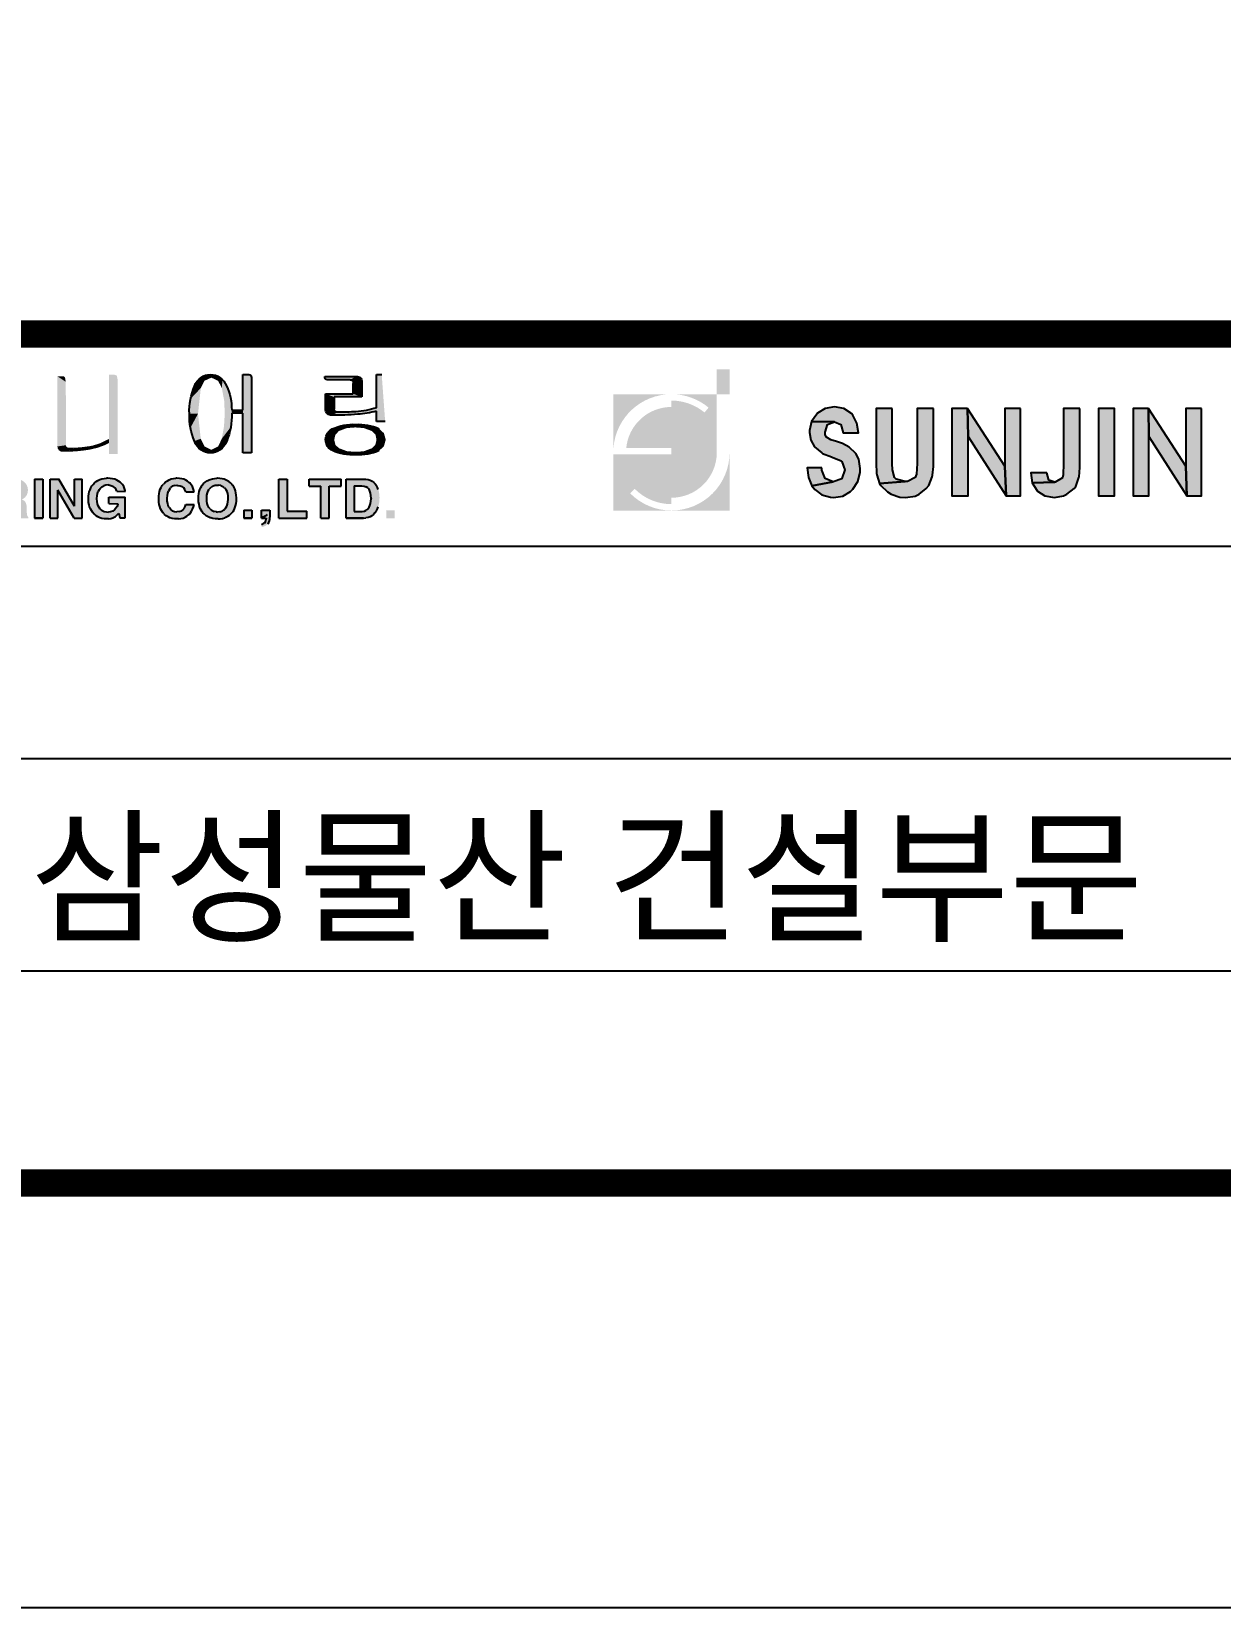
# Model space of a CAD drawing. Header units: millimetres. Extents: x 0 to 841, y 0 to 594.
# Drawn here: x 257.8 to 313.8, y 0 to 74.2 of the extents above; entities that cross this region are included whole.
import ezdxf
from ezdxf.enums import TextEntityAlignment as Align

# ---------------------------------------------------------------- set-up
doc = ezdxf.new("R2010")
doc.units = ezdxf.units.MM
doc.layers.add('A-ANNO-TTLB', color=7, linetype='Continuous')
doc.styles.add('GUN', font='Gngt_01.TTF')
doc.styles.add('TTLB-BIG', font='Gulim.ttf', dxfattribs={"height": 3})
doc.styles.add('굴림체', font='GulimChe.ttf', dxfattribs={"height": 3})

# ---------------------------------------------------------------- blocks, each defined once
blk = doc.blocks.new('W')
at = {"layer": 'A-ANNO-TTLB'}
h = blk.add_hatch(color=7, dxfattribs=at)
h.paths.add_polyline_path([(287.944, 57.164), (285.203, 57.164), (285.203, 54.626), (285.211, 54.626, -0.392609)])
h.paths.add_polyline_path([(287.944, 57.164, -0.175016), (289.696, 56.531), (289.503, 56.3, 0.175016), (287.944, 56.863), (287.944, 56.561, 0.386565), (285.815, 54.626), (287.944, 54.626), (287.944, 54.325), (285.203, 54.325), (285.203, 51.682), (287.944, 51.682, -0.200092), (285.997, 52.493), (286.211, 52.705, 0.200092), (287.944, 51.983), (287.944, 52.284, 0.414214), (290.083, 54.423), (290.083, 57.164)])
h.paths.add_polyline_path([(287.944, 51.682), (290.685, 51.682), (290.685, 54.423, -0.414214)])
h.paths.add_polyline_path([(290.083, 57.164), (290.685, 57.164), (290.685, 58.338), (290.083, 58.338)])
h = blk.add_hatch(color=7, dxfattribs=at)
h.paths.add_polyline_path([(310.417, 56.493), (310.444, 55.162), (312.236, 52.38), (312.182, 53.778)])
h.paths.add_polyline_path([(310.417, 56.493), (309.698, 56.493), (309.698, 52.38), (310.444, 52.38), (310.444, 55.162)])
h.paths.add_polyline_path([(312.929, 56.493), (312.182, 56.493), (312.182, 53.778), (312.236, 52.38), (312.929, 52.38)])
h.paths.add_polyline_path([(308.816, 52.38), (308.816, 56.493), (308.069, 56.493), (308.069, 52.38)])
h.paths.add_polyline_path([(307.187, 56.493), (306.427, 56.493), (306.427, 53.9), (306.399, 53.371), (306.372, 53.221), (306.033, 53.018), (306.006, 53.018), (304.947, 52.99), (305.164, 52.638), (305.191, 52.597), (305.544, 52.38), (305.992, 52.298), (306.427, 52.38), (306.576, 52.447), (306.929, 52.719), (306.997, 52.814), (307.146, 53.235), (307.16, 53.276), (307.187, 53.71), (307.187, 53.818)])
h.paths.add_polyline_path([(305.626, 53.452), (304.879, 53.452), (304.947, 52.99), (306.006, 53.018), (305.734, 53.113)])
h.paths.add_polyline_path([(301.893, 56.493), (301.92, 55.162), (303.712, 52.38), (303.657, 53.778)])
h.paths.add_polyline_path([(301.893, 56.493), (301.16, 56.493), (301.16, 52.38), (301.92, 52.38), (301.92, 55.162)])
h.paths.add_polyline_path([(304.39, 56.493), (303.657, 56.493), (303.657, 53.778), (303.712, 52.38), (304.39, 52.38)])
h.paths.add_polyline_path([(300.291, 56.493), (299.531, 56.493), (299.531, 53.9), (299.49, 53.398), (299.422, 53.235), (299.069, 53.045), (298.961, 53.045), (297.753, 52.95), (297.807, 52.868), (298.119, 52.556), (298.296, 52.447), (298.703, 52.312), (298.974, 52.298), (299.422, 52.366), (299.612, 52.447), (299.952, 52.719), (300.074, 52.868), (300.237, 53.276), (300.25, 53.343), (300.291, 53.764), (300.291, 53.913)])
h.paths.add_polyline_path([(298.35, 56.493), (297.59, 56.493), (297.59, 53.913), (297.603, 53.438), (297.617, 53.371), (297.753, 52.95), (298.961, 53.045), (298.54, 53.153), (298.459, 53.235), (298.364, 53.601), (298.35, 53.9)])
h.paths.add_polyline_path([(295.635, 56.56), (295.187, 56.493), (294.834, 56.275), (294.794, 56.221), (294.549, 55.882), (295.622, 55.855), (295.92, 55.732), (296.042, 55.339), (296.762, 55.339), (296.68, 55.8), (296.49, 56.167), (296.422, 56.248), (296.069, 56.493)])
h.paths.add_polyline_path([(294.549, 55.882), (294.454, 55.447), (294.454, 55.352), (294.508, 54.999), (294.685, 54.687), (295.024, 54.402), (295.065, 54.375), (295.486, 54.212), (295.513, 54.199), (295.947, 54.022), (295.974, 53.995), (296.11, 53.601), (295.974, 53.194), (295.974, 53.18), (295.567, 53.031), (294.563, 52.841), (294.699, 52.678), (295.038, 52.42), (295.445, 52.312), (295.581, 52.298), (296.015, 52.366), (296.382, 52.583), (296.49, 52.692), (296.721, 53.045), (296.843, 53.466), (296.843, 53.656), (296.775, 54.104), (296.626, 54.375), (296.314, 54.674), (296.002, 54.837), (295.73, 54.932), (295.459, 55.013), (295.255, 55.135), (295.187, 55.244), (295.187, 55.38), (295.296, 55.732), (295.622, 55.855)])
h.paths.add_polyline_path([(295.038, 53.696), (294.346, 53.696), (294.4, 53.235), (294.563, 52.841), (295.567, 53.031), (295.187, 53.194), (295.038, 53.588)])
at = {"layer": 'A-ANNO-TTLB', "ltscale": 5}
h = blk.add_hatch(color=256, dxfattribs=at)
h.paths.add_polyline_path([(256.469, 52.044), (256.872, 52.043), (256.968, 52.038), (257.071, 52.011), (257.133, 51.964), (257.152, 51.927), (257.17, 51.833), (257.177, 51.696), (257.177, 51.686), (257.18, 51.563), (257.188, 51.474), (257.194, 51.426), (257.218, 51.322), (257.646, 51.322), (257.646, 51.372), (257.617, 51.387), (257.572, 51.474), (257.57, 51.504), (257.567, 51.603), (257.566, 51.736), (257.566, 51.78), (257.557, 51.903), (257.535, 52.003), (257.504, 52.076), (257.5, 52.082), (257.436, 52.149), (257.329, 52.208), (257.391, 52.232), (257.475, 52.292), (257.542, 52.372), (257.576, 52.435), (257.608, 52.534), (257.619, 52.642), (257.617, 52.684), (257.601, 52.788), (257.563, 52.881), (257.509, 52.965), (257.435, 53.04), (257.429, 53.043), (257.35, 53.095), (257.255, 53.133), (257.151, 53.155), (257.031, 53.162), (256.09, 53.163), (256.091, 51.322), (256.469, 51.321)])
h.paths.add_polyline_path([(256.469, 52.354), (256.469, 52.845), (256.956, 52.845), (257.003, 52.844), (257.105, 52.817), (257.181, 52.76), (257.21, 52.71), (257.23, 52.604), (257.228, 52.595), (257.21, 52.485), (257.156, 52.409), (257.139, 52.397), (257.051, 52.364), (256.927, 52.353)], flags=16)
h.paths.add_polyline_path([(257.932, 51.322), (258.321, 51.321), (258.321, 53.162), (257.931, 53.163)])
h.paths.add_polyline_path([(259.032, 52.635), (259.794, 51.322), (260.183, 51.322), (260.183, 53.162), (259.82, 53.162), (259.815, 51.882), (259.078, 53.162), (258.666, 53.163), (258.666, 51.322), (259.028, 51.321)])
h.paths.add_polyline_path([(260.528, 51.858), (260.565, 51.764), (260.61, 51.677), (260.667, 51.597), (260.731, 51.524), (260.752, 51.503), (260.834, 51.436), (260.919, 51.381), (261.012, 51.339), (261.11, 51.309), (261.217, 51.293), (261.328, 51.286), (261.413, 51.29), (261.521, 51.306), (261.619, 51.338), (261.709, 51.383), (261.746, 51.408), (261.822, 51.475), (261.909, 51.564), (261.947, 51.335), (262.207, 51.335), (262.207, 52.314), (261.429, 52.314), (261.429, 52.006), (261.859, 52.005), (261.855, 51.984), (261.819, 51.879), (261.768, 51.79), (261.7, 51.715), (261.615, 51.656), (261.517, 51.623), (261.409, 51.61), (261.316, 51.617), (261.21, 51.64), (261.119, 51.679), (261.034, 51.743), (260.97, 51.821), (260.927, 51.903), (260.893, 52), (260.875, 52.109), (260.868, 52.233), (260.868, 52.256), (260.877, 52.373), (260.897, 52.482), (260.929, 52.578), (260.975, 52.661), (261.032, 52.735), (261.103, 52.799), (261.191, 52.846), (261.291, 52.876), (261.403, 52.886), (261.43, 52.885), (261.532, 52.868), (261.627, 52.826), (261.709, 52.759), (261.783, 52.671), (261.808, 52.587), (262.196, 52.586), (262.195, 52.63), (262.175, 52.726), (262.138, 52.819), (262.08, 52.907), (262.002, 52.989), (261.973, 53.014), (261.891, 53.073), (261.804, 53.119), (261.71, 53.157), (261.607, 53.183), (261.497, 53.197), (261.38, 53.204), (261.326, 53.202), (261.214, 53.191), (261.108, 53.171), (261.01, 53.14), (260.92, 53.097), (260.835, 53.044), (260.759, 52.98), (260.69, 52.906), (260.638, 52.838), (260.587, 52.753), (260.545, 52.662), (260.513, 52.565), (260.491, 52.463), (260.476, 52.353), (260.471, 52.237), (260.474, 52.18), (260.482, 52.066), (260.5, 51.958)])
h.paths.add_polyline_path([(264.276, 51.832), (264.234, 51.919), (264.207, 52.015), (264.189, 52.125), (264.184, 52.244), (264.184, 52.269), (264.192, 52.391), (264.213, 52.501), (264.245, 52.595), (264.289, 52.679), (264.344, 52.748), (264.357, 52.76), (264.44, 52.822), (264.536, 52.858), (264.642, 52.87), (264.686, 52.868), (264.796, 52.852), (264.889, 52.812), (264.965, 52.749), (265.015, 52.669), (265.057, 52.555), (265.446, 52.556), (265.438, 52.618), (265.412, 52.718), (265.373, 52.812), (265.316, 52.9), (265.244, 52.981), (265.225, 53), (265.147, 53.063), (265.062, 53.112), (264.969, 53.152), (264.869, 53.18), (264.759, 53.197), (264.643, 53.204), (264.591, 53.201), (264.481, 53.191), (264.377, 53.169), (264.281, 53.133), (264.191, 53.088), (264.109, 53.03), (264.034, 52.96), (264.007, 52.931), (263.948, 52.855), (263.898, 52.772), (263.859, 52.681), (263.827, 52.584), (263.804, 52.478), (263.792, 52.366), (263.787, 52.249), (263.787, 52.195), (263.796, 52.077), (263.812, 51.968), (263.838, 51.864), (263.871, 51.769), (263.914, 51.681), (263.965, 51.602), (264.025, 51.53), (264.06, 51.495), (264.136, 51.43), (264.221, 51.379), (264.314, 51.337), (264.414, 51.309), (264.523, 51.292), (264.638, 51.286), (264.715, 51.288), (264.827, 51.302), (264.929, 51.328), (265.023, 51.366), (265.111, 51.414), (265.19, 51.475), (265.215, 51.498), (265.28, 51.572), (265.335, 51.655), (265.381, 51.748), (265.419, 51.85), (265.447, 51.964), (265.057, 51.963), (265.029, 51.871), (264.982, 51.78), (264.915, 51.708), (264.849, 51.665), (264.753, 51.63), (264.639, 51.619), (264.53, 51.632), (264.437, 51.668), (264.355, 51.727), (264.289, 51.807)])
h.paths.add_polyline_path([(266.017, 51.439), (266.11, 51.385), (266.213, 51.342), (266.234, 51.334), (266.334, 51.308), (266.441, 51.291), (266.552, 51.286), (266.579, 51.287), (266.685, 51.295), (266.791, 51.313), (266.893, 51.345), (266.941, 51.363), (267.039, 51.41), (267.125, 51.468), (267.204, 51.538), (267.271, 51.616), (267.288, 51.641), (267.338, 51.722), (267.375, 51.813), (267.407, 51.91), (267.43, 52.014), (267.442, 52.126), (267.447, 52.245), (267.445, 52.286), (267.438, 52.403), (267.422, 52.511), (267.396, 52.613), (267.363, 52.707), (267.32, 52.796), (267.267, 52.876), (267.24, 52.913), (267.168, 52.985), (267.087, 53.05), (266.994, 53.104), (266.891, 53.147), (266.87, 53.155), (266.768, 53.181), (266.661, 53.198), (266.552, 53.202), (266.525, 53.202), (266.419, 53.194), (266.313, 53.176), (266.209, 53.144), (266.163, 53.126), (266.065, 53.079), (265.977, 53.021), (265.9, 52.953), (265.833, 52.873), (265.816, 52.85), (265.768, 52.769), (265.728, 52.678), (265.696, 52.581), (265.674, 52.477), (265.661, 52.365), (265.657, 52.245), (265.657, 52.201), (265.665, 52.085), (265.682, 51.978), (265.708, 51.876), (265.741, 51.781), (265.784, 51.693), (265.837, 51.613), (265.864, 51.576), (265.936, 51.503)])
h.paths.add_polyline_path([(266.2, 51.758), (266.145, 51.831), (266.102, 51.915), (266.071, 52.013), (266.053, 52.123), (266.046, 52.246), (266.046, 52.287), (266.056, 52.405), (266.079, 52.511), (266.113, 52.605), (266.16, 52.687), (266.219, 52.755), (266.256, 52.786), (266.344, 52.839), (266.442, 52.87), (266.552, 52.881), (266.604, 52.879), (266.708, 52.859), (266.801, 52.815), (266.885, 52.752), (266.902, 52.733), (266.958, 52.662), (267.002, 52.575), (267.033, 52.477), (267.051, 52.368), (267.058, 52.246), (267.056, 52.204), (267.046, 52.086), (267.023, 51.98), (266.989, 51.885), (266.942, 51.806), (266.881, 51.736), (266.846, 51.707), (266.76, 51.654), (266.662, 51.621), (266.552, 51.61), (266.5, 51.614), (266.396, 51.634), (266.303, 51.676), (266.219, 51.739)], flags=16)
h = blk.add_hatch(color=256, dxfattribs=at)
h.paths.add_polyline_path([(270.756, 51.322), (270.756, 51.655), (269.832, 51.654), (269.833, 53.162), (269.443, 53.162), (269.444, 51.322)])
h.paths.add_polyline_path([(271.817, 52.835), (272.384, 52.836), (272.383, 53.163), (270.868, 53.162), (270.868, 52.834), (271.427, 52.834), (271.429, 51.321), (271.817, 51.322)])
h.paths.add_polyline_path([(272.609, 51.322), (273.434, 51.323), (273.544, 51.331), (273.646, 51.353), (273.74, 51.388), (273.824, 51.435), (273.903, 51.496), (273.972, 51.569), (274.033, 51.657), (274.042, 51.674), (274.088, 51.761), (274.124, 51.854), (274.152, 51.952), (274.172, 52.057), (274.183, 52.167), (274.188, 52.284), (274.186, 52.363), (274.175, 52.475), (274.157, 52.581), (274.127, 52.679), (274.09, 52.771), (274.043, 52.856), (273.985, 52.936), (273.915, 53.005), (273.835, 53.062), (273.748, 53.106), (273.65, 53.138), (273.543, 53.157), (273.428, 53.161), (272.609, 53.163)])
h.paths.add_polyline_path([(272.987, 52.846), (273.361, 52.845), (273.459, 52.836), (273.558, 52.806), (273.639, 52.752), (273.645, 52.745), (273.697, 52.682), (273.737, 52.601), (273.766, 52.503), (273.782, 52.387), (273.789, 52.256), (273.789, 52.239), (273.783, 52.119), (273.764, 52.011), (273.736, 51.917), (273.698, 51.833), (273.641, 51.754), (273.564, 51.692), (273.474, 51.654), (273.368, 51.642), (272.988, 51.641)], flags=16)
h.paths.add_polyline_path([(274.901, 51.322), (274.902, 51.698), (274.512, 51.699), (274.511, 51.321)])
h = blk.add_hatch(color=256, dxfattribs=at)
h.paths.add_polyline_path([(267.79, 51.321), (268.177, 51.322), (268.178, 51.698), (267.789, 51.699)])
h.paths.add_polyline_path([(268.632, 51.325), (268.85, 51.325), (268.848, 51.294), (268.828, 51.188), (268.776, 51.108), (268.74, 51.079), (268.632, 51.03), (268.631, 50.897), (268.743, 50.931), (268.837, 50.978), (268.91, 51.038), (268.939, 51.073), (268.984, 51.156), (269.012, 51.259), (269.021, 51.376), (269.021, 51.698), (268.631, 51.697)])
at = {"layer": 'A-ANNO-TTLB'}
for p, q in [((267.75, 58.086), (268.023, 58.086)), ((267.75, 56.411), (267.75, 58.086)), ((271.605, 57.991), (273.095, 57.991)), ((274.047, 58.086), (274.291, 58.086)), ((274.047, 56.515), (274.047, 58.086)), ((268.157, 57.865), (268.157, 54.399)), ((271.646, 56.471), (271.646, 57.177)), ((271.646, 57.177), (272.948, 57.177)), ((272.797, 57.847), (271.717, 57.847)), ((272.948, 57.177), (272.948, 57.673)), ((273.355, 57.745), (273.355, 57.033)), ((272.053, 57.033), (272.053, 56.474)), ((273.355, 57.033), (272.053, 57.033)), ((267.221, 56.411), (267.75, 56.411)), ((267.75, 56.267), (267.221, 56.267)), ((267.75, 54.399), (267.75, 56.267)), ((274.047, 55.884), (274.047, 56.363)), ((274.454, 55.884), (274.047, 55.884)), ((268.157, 54.399), (267.75, 54.399)), ((257.931, 53.163), (258.321, 53.162)), ((257.931, 53.163), (257.932, 51.322)), ((258.321, 53.162), (258.321, 51.321)), ((258.666, 51.322), (258.666, 53.163)), ((258.666, 53.163), (259.078, 53.162)), ((259.815, 51.882), (259.078, 53.162)), ((259.815, 51.882), (259.82, 53.162)), ((259.82, 53.162), (260.183, 53.162)), ((260.183, 51.322), (260.183, 53.162)), ((260.545, 52.662), (260.587, 52.753)), ((260.587, 52.753), (260.638, 52.838)), ((260.638, 52.838), (260.69, 52.906)), ((260.69, 52.906), (260.759, 52.98)), ((260.759, 52.98), (260.835, 53.044)), ((260.835, 53.044), (260.92, 53.097)), ((260.92, 53.097), (261.01, 53.14)), ((260.975, 52.661), (261.032, 52.735)), ((261.01, 53.14), (261.108, 53.171)), ((261.032, 52.735), (261.103, 52.799)), ((261.103, 52.799), (261.191, 52.846)), ((261.108, 53.171), (261.214, 53.191)), ((261.291, 52.876), (261.191, 52.846)), ((261.214, 53.191), (261.326, 53.202)), ((261.403, 52.886), (261.291, 52.876)), ((261.38, 53.204), (261.326, 53.202)), ((261.497, 53.197), (261.38, 53.204)), ((261.403, 52.886), (261.43, 52.885)), ((261.43, 52.885), (261.532, 52.868)), ((261.607, 53.183), (261.497, 53.197)), ((261.532, 52.868), (261.627, 52.826)), ((261.71, 53.157), (261.607, 53.183)), ((261.709, 52.759), (261.627, 52.826)), ((261.783, 52.671), (261.709, 52.759)), ((261.804, 53.119), (261.71, 53.157)), ((261.891, 53.073), (261.804, 53.119)), ((261.973, 53.014), (261.891, 53.073)), ((262.002, 52.989), (261.973, 53.014)), ((262.08, 52.907), (262.002, 52.989)), ((262.138, 52.819), (262.08, 52.907)), ((262.175, 52.726), (262.138, 52.819)), ((262.195, 52.63), (262.175, 52.726)), ((263.859, 52.681), (263.898, 52.772)), ((263.898, 52.772), (263.948, 52.855)), ((263.948, 52.855), (264.007, 52.931)), ((264.034, 52.96), (264.007, 52.931)), ((264.034, 52.96), (264.109, 53.03)), ((264.109, 53.03), (264.191, 53.088)), ((264.191, 53.088), (264.281, 53.133)), ((264.281, 53.133), (264.377, 53.169)), ((264.289, 52.679), (264.344, 52.748)), ((264.357, 52.76), (264.344, 52.748)), ((264.357, 52.76), (264.44, 52.822)), ((264.377, 53.169), (264.481, 53.191)), ((264.536, 52.858), (264.44, 52.822)), ((264.481, 53.191), (264.591, 53.201)), ((264.536, 52.858), (264.642, 52.87)), ((264.643, 53.204), (264.591, 53.201)), ((264.642, 52.87), (264.686, 52.868)), ((264.759, 53.197), (264.643, 53.204)), ((264.686, 52.868), (264.796, 52.852)), ((264.869, 53.18), (264.759, 53.197)), ((264.796, 52.852), (264.889, 52.812)), ((264.969, 53.152), (264.869, 53.18)), ((264.961, 52.753), (264.889, 52.812)), ((264.961, 52.753), (264.967, 52.747)), ((265.015, 52.669), (264.967, 52.747)), ((265.062, 53.112), (264.969, 53.152)), ((265.147, 53.063), (265.062, 53.112)), ((265.225, 53), (265.147, 53.063)), ((265.225, 53), (265.244, 52.981)), ((265.316, 52.9), (265.244, 52.981)), ((265.373, 52.812), (265.316, 52.9)), ((265.412, 52.718), (265.373, 52.812)), ((265.438, 52.618), (265.412, 52.718)), ((265.728, 52.678), (265.768, 52.769)), ((265.768, 52.769), (265.816, 52.85)), ((265.816, 52.85), (265.833, 52.873)), ((265.833, 52.873), (265.9, 52.953)), ((265.9, 52.953), (265.977, 53.021)), ((265.977, 53.021), (266.065, 53.079)), ((266.065, 53.079), (266.163, 53.126)), ((266.219, 52.755), (266.16, 52.687)), ((266.163, 53.126), (266.209, 53.144)), ((266.209, 53.144), (266.313, 53.176)), ((266.219, 52.755), (266.256, 52.786)), ((266.344, 52.839), (266.256, 52.786)), ((266.313, 53.176), (266.419, 53.194)), ((266.344, 52.839), (266.442, 52.87)), ((266.419, 53.194), (266.525, 53.202)), ((266.442, 52.87), (266.552, 52.881)), ((266.552, 53.202), (266.525, 53.202)), ((266.661, 53.198), (266.552, 53.202)), ((266.552, 52.881), (266.604, 52.879)), ((266.708, 52.859), (266.604, 52.879)), ((266.768, 53.181), (266.661, 53.198)), ((266.708, 52.859), (266.801, 52.815)), ((266.87, 53.155), (266.768, 53.181)), ((266.885, 52.752), (266.801, 52.815)), ((266.891, 53.147), (266.87, 53.155)), ((266.885, 52.752), (266.902, 52.733)), ((266.994, 53.104), (266.891, 53.147)), ((266.958, 52.662), (266.902, 52.733)), ((267.087, 53.05), (266.994, 53.104)), ((267.168, 52.985), (267.087, 53.05)), ((267.24, 52.913), (267.168, 52.985)), ((267.267, 52.876), (267.24, 52.913)), ((267.32, 52.796), (267.267, 52.876)), ((267.363, 52.707), (267.32, 52.796)), ((269.444, 51.322), (269.443, 53.162)), ((269.443, 53.162), (269.833, 53.162)), ((269.833, 53.162), (269.832, 51.654)), ((270.868, 53.162), (272.383, 53.163)), ((270.868, 52.834), (270.868, 53.162)), ((270.868, 52.834), (271.427, 52.834)), ((271.429, 51.321), (271.427, 52.834)), ((271.817, 52.835), (272.384, 52.836)), ((271.817, 51.322), (271.817, 52.835)), ((272.384, 52.836), (272.383, 53.163)), ((272.609, 51.322), (272.609, 53.163)), ((272.609, 53.163), (273.428, 53.161)), ((272.987, 52.846), (272.988, 51.641)), ((272.987, 52.846), (273.361, 52.845)), ((273.361, 52.845), (273.459, 52.836)), ((273.428, 53.161), (273.543, 53.157)), ((273.459, 52.836), (273.558, 52.806)), ((273.543, 53.157), (273.65, 53.138)), ((273.639, 52.752), (273.558, 52.806)), ((273.639, 52.752), (273.645, 52.745)), ((273.645, 52.745), (273.697, 52.682)), ((273.65, 53.138), (273.748, 53.106)), ((273.748, 53.106), (273.835, 53.062)), ((273.835, 53.062), (273.915, 53.005)), ((273.915, 53.005), (273.985, 52.936)), ((273.985, 52.936), (274.043, 52.856)), ((274.09, 52.771), (274.043, 52.856)), ((274.127, 52.679), (274.09, 52.771)), ((259.028, 51.321), (259.032, 52.635)), ((259.794, 51.322), (259.032, 52.635)), ((260.471, 52.237), (260.476, 52.353)), ((260.474, 52.18), (260.471, 52.237)), ((260.482, 52.066), (260.474, 52.18)), ((260.476, 52.353), (260.491, 52.463)), ((260.5, 51.958), (260.482, 52.066)), ((260.491, 52.463), (260.513, 52.565)), ((260.513, 52.565), (260.545, 52.662)), ((260.868, 52.256), (260.877, 52.373)), ((260.868, 52.233), (260.868, 52.256)), ((260.875, 52.109), (260.868, 52.233)), ((260.893, 52), (260.875, 52.109)), ((260.877, 52.373), (260.897, 52.482)), ((260.927, 51.903), (260.893, 52)), ((260.897, 52.482), (260.929, 52.578)), ((260.975, 52.661), (260.929, 52.578)), ((261.429, 52.006), (261.429, 52.314)), ((261.429, 52.314), (262.207, 52.314)), ((261.429, 52.006), (261.859, 52.005)), ((261.808, 52.587), (261.783, 52.671)), ((261.808, 52.587), (262.196, 52.586)), ((261.855, 51.984), (261.819, 51.879)), ((261.859, 52.005), (261.855, 51.984)), ((262.196, 52.586), (262.195, 52.63)), ((262.207, 51.335), (262.207, 52.314)), ((263.787, 52.249), (263.792, 52.366)), ((263.787, 52.195), (263.787, 52.249)), ((263.796, 52.077), (263.787, 52.195)), ((263.792, 52.366), (263.804, 52.478)), ((263.812, 51.968), (263.796, 52.077)), ((263.804, 52.478), (263.827, 52.584)), ((263.827, 52.584), (263.859, 52.681)), ((264.184, 52.269), (264.192, 52.391)), ((264.184, 52.244), (264.184, 52.269)), ((264.189, 52.125), (264.184, 52.244)), ((264.207, 52.015), (264.189, 52.125)), ((264.192, 52.391), (264.213, 52.501)), ((264.234, 51.919), (264.207, 52.015)), ((264.213, 52.501), (264.245, 52.595)), ((264.289, 52.679), (264.245, 52.595)), ((265.057, 52.555), (265.015, 52.669)), ((265.057, 52.555), (265.446, 52.556)), ((265.446, 52.556), (265.438, 52.618)), ((265.657, 52.245), (265.661, 52.365)), ((265.657, 52.201), (265.657, 52.245)), ((265.665, 52.085), (265.657, 52.201)), ((265.661, 52.365), (265.674, 52.477)), ((265.682, 51.978), (265.665, 52.085)), ((265.674, 52.477), (265.696, 52.581)), ((265.708, 51.876), (265.682, 51.978)), ((265.696, 52.581), (265.728, 52.678)), ((266.046, 52.287), (266.056, 52.405)), ((266.046, 52.246), (266.046, 52.287)), ((266.053, 52.123), (266.046, 52.246)), ((266.071, 52.013), (266.053, 52.123)), ((266.056, 52.405), (266.079, 52.511)), ((266.102, 51.915), (266.071, 52.013)), ((266.079, 52.511), (266.113, 52.605)), ((266.113, 52.605), (266.16, 52.687)), ((267.002, 52.575), (266.958, 52.662)), ((266.989, 51.885), (267.023, 51.98)), ((267.033, 52.477), (267.002, 52.575)), ((267.023, 51.98), (267.046, 52.086)), ((267.051, 52.368), (267.033, 52.477)), ((267.046, 52.086), (267.056, 52.204)), ((267.058, 52.246), (267.051, 52.368)), ((267.056, 52.204), (267.058, 52.246)), ((267.396, 52.613), (267.363, 52.707)), ((267.422, 52.511), (267.396, 52.613)), ((267.407, 51.91), (267.43, 52.014)), ((267.438, 52.403), (267.422, 52.511)), ((267.43, 52.014), (267.442, 52.126)), ((267.445, 52.286), (267.438, 52.403)), ((267.442, 52.126), (267.447, 52.245)), ((267.447, 52.245), (267.445, 52.286)), ((273.737, 52.601), (273.697, 52.682)), ((273.736, 51.917), (273.764, 52.011)), ((273.766, 52.503), (273.737, 52.601)), ((273.764, 52.011), (273.783, 52.119)), ((273.782, 52.387), (273.766, 52.503)), ((273.789, 52.256), (273.782, 52.387)), ((273.783, 52.119), (273.789, 52.239)), ((273.789, 52.256), (273.789, 52.239)), ((257.932, 51.322), (258.321, 51.321)), ((257.932, 51.322), (258.321, 51.321)), ((258.321, 51.321), (257.932, 51.322)), ((258.321, 51.321), (258.321, 51.321)), ((258.666, 51.322), (259.028, 51.321)), ((259.794, 51.322), (260.183, 51.322)), ((259.815, 51.882), (259.815, 51.882)), ((260.528, 51.858), (260.5, 51.958)), ((260.565, 51.764), (260.528, 51.858)), ((260.61, 51.677), (260.565, 51.764)), ((260.667, 51.597), (260.61, 51.677)), ((260.731, 51.524), (260.667, 51.597)), ((260.731, 51.524), (260.752, 51.503)), ((260.834, 51.436), (260.752, 51.503)), ((260.919, 51.381), (260.834, 51.436)), ((261.012, 51.339), (260.919, 51.381)), ((260.97, 51.821), (260.927, 51.903)), ((261.028, 51.75), (260.97, 51.821)), ((261.11, 51.309), (261.012, 51.339)), ((261.028, 51.75), (261.04, 51.739)), ((261.119, 51.679), (261.04, 51.739)), ((261.217, 51.293), (261.11, 51.309)), ((261.119, 51.679), (261.21, 51.64)), ((261.21, 51.64), (261.316, 51.617)), ((261.328, 51.286), (261.217, 51.293)), ((261.316, 51.617), (261.409, 51.61)), ((261.413, 51.29), (261.328, 51.286)), ((261.517, 51.623), (261.409, 51.61)), ((261.409, 51.61), (261.409, 51.61)), ((261.413, 51.29), (261.521, 51.306)), ((261.615, 51.656), (261.517, 51.623)), ((261.521, 51.306), (261.619, 51.338)), ((261.699, 51.715), (261.615, 51.656)), ((261.619, 51.338), (261.709, 51.383)), ((261.701, 51.717), (261.699, 51.715)), ((261.768, 51.79), (261.701, 51.717)), ((261.709, 51.383), (261.746, 51.408)), ((261.746, 51.408), (261.822, 51.475)), ((261.819, 51.879), (261.768, 51.79)), ((261.822, 51.475), (261.909, 51.564)), ((261.909, 51.564), (261.947, 51.335)), ((261.947, 51.335), (262.207, 51.335)), ((263.838, 51.864), (263.812, 51.968)), ((263.871, 51.769), (263.838, 51.864)), ((263.914, 51.681), (263.871, 51.769)), ((263.965, 51.602), (263.914, 51.681)), ((264.025, 51.53), (263.965, 51.602)), ((264.025, 51.53), (264.06, 51.495)), ((264.136, 51.43), (264.06, 51.495)), ((264.221, 51.379), (264.136, 51.43)), ((264.314, 51.337), (264.221, 51.379)), ((264.276, 51.832), (264.234, 51.919)), ((264.276, 51.832), (264.289, 51.807)), ((264.355, 51.727), (264.289, 51.807)), ((264.414, 51.309), (264.314, 51.337)), ((264.437, 51.668), (264.355, 51.727)), ((264.523, 51.292), (264.414, 51.309)), ((264.437, 51.668), (264.53, 51.632)), ((264.638, 51.286), (264.523, 51.292)), ((264.53, 51.632), (264.636, 51.619)), ((264.636, 51.619), (264.643, 51.619)), ((264.715, 51.288), (264.638, 51.286)), ((264.753, 51.63), (264.643, 51.619)), ((264.643, 51.619), (264.643, 51.619)), ((264.715, 51.288), (264.827, 51.302)), ((264.753, 51.63), (264.849, 51.665)), ((264.827, 51.302), (264.929, 51.328)), ((264.915, 51.708), (264.849, 51.665)), ((264.915, 51.708), (264.982, 51.78)), ((264.929, 51.328), (265.023, 51.366)), ((264.982, 51.78), (265.029, 51.871)), ((265.023, 51.366), (265.111, 51.414)), ((265.029, 51.871), (265.057, 51.963)), ((265.057, 51.963), (265.447, 51.964)), ((265.111, 51.414), (265.19, 51.475)), ((265.215, 51.498), (265.19, 51.475)), ((265.215, 51.498), (265.28, 51.572)), ((265.28, 51.572), (265.335, 51.655)), ((265.335, 51.655), (265.381, 51.748)), ((265.381, 51.748), (265.419, 51.85)), ((265.419, 51.85), (265.447, 51.964)), ((265.741, 51.781), (265.708, 51.876)), ((265.784, 51.693), (265.741, 51.781)), ((265.837, 51.613), (265.784, 51.693)), ((265.864, 51.576), (265.837, 51.613)), ((265.936, 51.503), (265.864, 51.576)), ((266.017, 51.439), (265.936, 51.503)), ((266.11, 51.385), (266.017, 51.439)), ((266.145, 51.831), (266.102, 51.915)), ((266.213, 51.342), (266.11, 51.385)), ((266.2, 51.758), (266.145, 51.831)), ((266.2, 51.758), (266.219, 51.739)), ((266.234, 51.334), (266.213, 51.342)), ((266.303, 51.676), (266.219, 51.739)), ((266.334, 51.308), (266.234, 51.334)), ((266.303, 51.676), (266.396, 51.634)), ((266.441, 51.291), (266.334, 51.308)), ((266.5, 51.614), (266.396, 51.634)), ((266.552, 51.286), (266.441, 51.291)), ((266.5, 51.614), (266.552, 51.61)), ((266.662, 51.621), (266.552, 51.61)), ((266.579, 51.287), (266.552, 51.286)), ((266.579, 51.287), (266.685, 51.295)), ((266.662, 51.621), (266.76, 51.654)), ((266.685, 51.295), (266.791, 51.313)), ((266.846, 51.707), (266.76, 51.654)), ((266.791, 51.313), (266.893, 51.345)), ((266.846, 51.707), (266.881, 51.736)), ((266.942, 51.806), (266.881, 51.736)), ((266.893, 51.345), (266.941, 51.363)), ((266.941, 51.363), (267.039, 51.41)), ((266.942, 51.806), (266.989, 51.885)), ((267.039, 51.41), (267.125, 51.468)), ((267.125, 51.468), (267.204, 51.538)), ((267.204, 51.538), (267.271, 51.616)), ((267.271, 51.616), (267.288, 51.641)), ((267.288, 51.641), (267.338, 51.722)), ((267.338, 51.722), (267.375, 51.813)), ((267.375, 51.813), (267.407, 51.91)), ((267.789, 51.699), (268.178, 51.698)), ((267.789, 51.699), (267.79, 51.321)), ((268.177, 51.322), (267.79, 51.321)), ((267.79, 51.321), (268.177, 51.322)), ((267.79, 51.321), (268.177, 51.322)), ((268.178, 51.698), (268.177, 51.322)), ((268.177, 51.322), (268.177, 51.322)), ((268.631, 51.697), (269.021, 51.698)), ((268.632, 51.325), (268.631, 51.697)), ((268.631, 51.35), (268.632, 51.483)), ((268.743, 51.383), (268.631, 51.35)), ((268.632, 51.325), (268.85, 51.325)), ((268.837, 51.43), (268.743, 51.383)), ((268.828, 51.188), (268.848, 51.294)), ((268.837, 51.43), (268.91, 51.49)), ((268.85, 51.325), (268.848, 51.294)), ((268.984, 51.156), (269.012, 51.259)), ((269.012, 51.259), (269.021, 51.376)), ((269.021, 51.698), (269.021, 51.376)), ((269.444, 51.322), (270.756, 51.322)), ((269.832, 51.654), (270.756, 51.655)), ((270.756, 51.322), (270.756, 51.655)), ((271.429, 51.321), (271.817, 51.322)), ((272.609, 51.322), (273.434, 51.323)), ((272.609, 51.322), (273.434, 51.323)), ((273.413, 51.322), (272.609, 51.322)), ((272.988, 51.641), (273.368, 51.642)), ((273.368, 51.642), (273.474, 51.654)), ((273.434, 51.323), (273.413, 51.322)), ((273.434, 51.323), (273.544, 51.331)), ((273.474, 51.654), (273.564, 51.692)), ((273.646, 51.353), (273.544, 51.331)), ((273.641, 51.754), (273.564, 51.692)), ((273.641, 51.754), (273.698, 51.833)), ((273.74, 51.388), (273.646, 51.353)), ((273.698, 51.833), (273.736, 51.917)), ((273.824, 51.435), (273.74, 51.388)), ((273.903, 51.496), (273.824, 51.435)), ((273.972, 51.569), (273.903, 51.496)), ((273.972, 51.569), (274.033, 51.657)), ((274.033, 51.657), (274.042, 51.674)), ((274.042, 51.674), (274.088, 51.761)), ((274.088, 51.761), (274.124, 51.854)), ((268.632, 51.03), (268.74, 51.079)), ((268.776, 51.108), (268.74, 51.079)), ((268.776, 51.108), (268.828, 51.188)), ((268.939, 51.073), (268.91, 51.038)), ((268.939, 51.073), (268.984, 51.156)), ((190, 50), (350, 50)), ((190, 40), (350, 40)), ((190, 30), (350, 30)), ((0, 0), (841, 0))]:
    blk.add_line(p, q, dxfattribs=at)
at = {"layer": 'A-ANNO-TTLB', "const_width": 1.3}
blk.add_lwpolyline([(40, 574), (821, 574), (821, 20), (40, 20)], close=True, dxfattribs=at)
blk.add_lwpolyline([(40, 60), (821.297, 60)], dxfattribs=at)
at = {"layer": 'A-ANNO-TTLB', "color": 7}
for points in [[(295.635, 56.56), (295.187, 56.493), (294.834, 56.275), (294.794, 56.221), (294.549, 55.882), (295.622, 55.855), (295.92, 55.732), (296.042, 55.339), (296.762, 55.339), (296.68, 55.8), (296.49, 56.167), (296.422, 56.248), (296.069, 56.493), (295.635, 56.56)], [(298.35, 56.493), (297.59, 56.493), (297.59, 53.913), (297.603, 53.438), (297.617, 53.371), (297.753, 52.95), (298.961, 53.045), (298.54, 53.153), (298.459, 53.235), (298.364, 53.601), (298.35, 53.9), (298.35, 56.493)], [(300.291, 56.493), (299.531, 56.493), (299.531, 53.9), (299.49, 53.398), (299.422, 53.235), (299.069, 53.045), (298.961, 53.045), (297.753, 52.95), (297.807, 52.868), (298.119, 52.556), (298.296, 52.447), (298.703, 52.312), (298.974, 52.298), (299.422, 52.366), (299.612, 52.447), (299.952, 52.719), (300.074, 52.868), (300.237, 53.276), (300.25, 53.343), (300.291, 53.764), (300.291, 53.913), (300.291, 56.493)], [(301.893, 56.493), (301.16, 56.493), (301.16, 52.38), (301.92, 52.38), (301.92, 55.162), (301.893, 56.493)], [(301.893, 56.493), (301.92, 55.162), (303.712, 52.38), (303.657, 53.778), (301.893, 56.493)], [(304.39, 56.493), (303.657, 56.493), (303.657, 53.778), (303.712, 52.38), (304.39, 52.38), (304.39, 56.493)], [(307.187, 56.493), (306.427, 56.493), (306.427, 53.9), (306.399, 53.371), (306.372, 53.221), (306.033, 53.018), (306.006, 53.018), (304.947, 52.99), (305.164, 52.638), (305.191, 52.597), (305.544, 52.38), (305.992, 52.298), (305.992, 52.298), (306.427, 52.38), (306.576, 52.447), (306.929, 52.719), (306.997, 52.814), (307.146, 53.235), (307.16, 53.276), (307.187, 53.71), (307.187, 53.818), (307.187, 56.493)], [(308.816, 52.38), (308.816, 56.493), (308.069, 56.493), (308.069, 52.38), (308.816, 52.38), (308.816, 52.38)], [(310.417, 56.493), (309.698, 56.493), (309.698, 52.38), (310.444, 52.38), (310.444, 55.162), (310.417, 56.493)], [(310.417, 56.493), (310.444, 55.162), (312.236, 52.38), (312.182, 53.778), (310.417, 56.493)], [(312.929, 56.493), (312.182, 56.493), (312.182, 53.778), (312.236, 52.38), (312.929, 52.38), (312.929, 56.493)], [(294.549, 55.882), (294.454, 55.447), (294.454, 55.352), (294.508, 54.999), (294.685, 54.687), (295.024, 54.402), (295.065, 54.375), (295.486, 54.212), (295.513, 54.199), (295.947, 54.022), (295.974, 53.995), (296.11, 53.601), (295.974, 53.194), (295.974, 53.18), (295.567, 53.031), (295.567, 53.031), (294.563, 52.841), (294.699, 52.678), (295.038, 52.42), (295.445, 52.312), (295.581, 52.298), (296.015, 52.366), (296.382, 52.583), (296.49, 52.692), (296.721, 53.045), (296.843, 53.466), (296.843, 53.656), (296.775, 54.104), (296.626, 54.375), (296.314, 54.674), (296.002, 54.837), (295.73, 54.932), (295.459, 55.013), (295.255, 55.135), (295.187, 55.244), (295.187, 55.38), (295.296, 55.732), (295.622, 55.855), (294.549, 55.882)], [(295.038, 53.696), (294.346, 53.696), (294.4, 53.235), (294.563, 52.841), (295.567, 53.031), (295.187, 53.194), (295.038, 53.588), (295.038, 53.696)], [(305.626, 53.452), (304.879, 53.452), (304.947, 52.99), (306.006, 53.018), (305.734, 53.113), (305.626, 53.452)]]:
    blk.add_lwpolyline(points, dxfattribs=at)
at = {"layer": 'A-ANNO-TTLB', "extrusion": (0, 0, -1)}
for centre, major_axis, start_param, end_param in [((266.21, 57.108), (0, 0.979), -1.113245, 0.017229), ((266.236, 57.091), (0, 0.995), -0.014693, 1.084924), ((268.034, 57.942), (0, 0.145), -0.089211, 0.838453), ((267.897, 57.891), (0, 0.307), 1.06707, 1.65498), ((271.731, 57.979), (0, 0.148), 3.902161, 4.794139), ((273.122, 57.591), (0, 0.401), -0.080064, 0.534124), ((273.158, 57.769), (0, 0.233), 0.769435, 1.672727), ((267.475, 56.354), (0, 2.647), 4.669626, 5.177103), ((265.351, 56.483), (0, 2.201), 1.061367, 1.603507), ((271.711, 57.988), (0, 0.141), 3.086558, 3.734962), ((272.817, 57.693), (0, 0.155), -0.150292, 1.704067), ((271.884, 56.451), (0, 0.282), 3.838097, 4.784549), ((272.177, 56.455), (0, 0.148), 3.878923, 4.843648), ((272.693, 63.003), (0, 6.681), 2.900939, 3.074092), ((267.456, 56.131), (0, 2.624), 4.245724, 4.754255), ((264.912, 56.149), (0, 2.719), 1.527458, 2.025563), ((271.915, 56.565), (0, 0.395), 3.077126, 3.720707), ((272.029, 74.946), (0, 18.775), 3.070764, 3.147391), ((272.935, 52.667), (0, 3.077), -0.380418, 0.049558), ((272.214, 56.654), (0, 0.34), 3.069402, 3.575847), ((272.342, 72.626), (0, 16.311), 3.088567, 3.149274), ((273.206, 52.631), (0, 3.114), -0.053342, 0.374142), ((272.665, 64.258), (0, 8.061), 2.938485, 3.069526), ((266.211, 55.377), (0, 0.978), 3.126018, 4.260478), ((266.238, 55.379), (0, 0.98), 2.019137, 3.157955), ((272.128, 54.989), (0, 0.569), -1.512482, -0.346407), ((272.13, 55.043), (0, 0.57), 3.480353, 4.675162), ((272.929, 57.501), (0, 3.201), 3.091604, 3.502283), ((273.212, 57.52), (0, 3.221), 2.781405, 3.19545)]:
    blk.add_ellipse(centre, major_axis=major_axis, ratio=0.85, start_param=start_param, end_param=end_param, dxfattribs=at)
at = {"layer": 'A-ANNO-TTLB'}
for points in [[(258.998, 58.012), (258.998, 58.012), (259.231, 58.012), (259.404, 57.744)], [(258.998, 58.012), (259.006, 54.702), (259.404, 57.744), (259.414, 54.76)], [(259.231, 58.012), (259.307, 58.003), (259.404, 57.744), (259.367, 57.954)], [(259.404, 57.744), (259.367, 57.954), (259.367, 57.954)], [(261.439, 58.086), (261.684, 58.086), (261.439, 54.352), (261.846, 54.352)], [(261.684, 58.086), (261.684, 58.086), (261.809, 58.034), (261.846, 54.352)], [(261.809, 58.034), (261.846, 57.848), (261.846, 54.352)], [(261.809, 58.034), (261.846, 54.352), (261.846, 54.352)], [(265.64, 57.84), (265.91, 58.013), (265.939, 57.795), (266.263, 57.943)], [(265.91, 58.013), (266.224, 58.086), (266.263, 57.943)], [(266.224, 58.086), (266.498, 58.035), (266.263, 57.943), (266.579, 57.795)], [(266.498, 58.035), (266.788, 57.857), (266.578, 57.798), (266.757, 57.456)], [(267.75, 54.399), (268.157, 54.399), (268.023, 58.086), (268.126, 58.039)], [(267.75, 58.086), (268.023, 58.086), (267.75, 54.399), (268.157, 54.399)], [(268.126, 58.039), (268.157, 57.865), (268.157, 54.399)], [(271.605, 57.991), (271.644, 57.871), (271.717, 57.847)], [(271.605, 57.991), (273.095, 57.991), (271.717, 57.847), (272.797, 57.847)], [(272.797, 57.847), (272.911, 57.805), (273.095, 57.991), (273.296, 57.936)], [(272.908, 57.807), (272.948, 57.673), (273.296, 57.936), (273.355, 57.745)], [(273.296, 57.936), (273.355, 57.745), (273.355, 57.745)], [(274.047, 58.086), (274.291, 58.086), (274.047, 55.884), (274.454, 55.884)], [(265.28, 56.936), (265.227, 56.241), (265.768, 57.456), (265.634, 56.241)], [(265.463, 57.54), (265.28, 56.937), (265.768, 57.456)], [(265.463, 57.54), (265.64, 57.84), (265.768, 57.456), (265.939, 57.795)], [(266.788, 57.857), (266.985, 57.556), (266.757, 57.456), (266.868, 56.858)], [(266.985, 57.556), (267.172, 57.014), (266.869, 56.864), (266.895, 56.241)], [(271.646, 57.177), (271.646, 56.471), (272.053, 57.033), (272.053, 56.474)], [(271.646, 57.177), (272.948, 57.177), (272.053, 57.033), (273.355, 57.033)], [(272.948, 57.673), (272.948, 57.177), (273.355, 57.745), (273.355, 57.033)], [(267.172, 57.014), (267.221, 56.411), (266.895, 56.241), (266.859, 55.637)], [(271.646, 56.471), (271.731, 56.235), (272.053, 56.474), (272.093, 56.345)], [(273.076, 56.337), (274.047, 56.515), (273.158, 56.218), (274.047, 56.363)], [(265.227, 56.241), (265.275, 55.576), (265.634, 56.241)], [(265.275, 55.576), (265.463, 54.95), (265.634, 56.241), (265.764, 55.067)], [(267.221, 56.411), (267.181, 55.62), (266.859, 55.637), (266.753, 55.062)], [(267.221, 56.411), (267.75, 56.411), (267.221, 56.267), (267.75, 56.267)], [(271.731, 56.235), (271.936, 56.171), (272.093, 56.345), (272.235, 56.315)], [(272.235, 56.315), (273.076, 56.337), (271.936, 56.171), (273.158, 56.218)], [(271.964, 55.524), (272.504, 55.702), (272.273, 55.427), (272.646, 55.567)], [(272.498, 55.707), (273.065, 55.74), (272.646, 55.567), (273.05, 55.597)], [(273.065, 55.74), (273.065, 55.74), (273.638, 55.702), (273.05, 55.597)], [(273.05, 55.597), (273.441, 55.567), (273.638, 55.702)], [(273.638, 55.702), (274.173, 55.529), (273.443, 55.569), (273.831, 55.427)], [(260.997, 54.841), (261.439, 55.054), (260.912, 54.642), (261.439, 54.861)], [(265.463, 54.95), (265.661, 54.645), (265.764, 55.067)], [(265.764, 55.067), (265.941, 54.703), (265.659, 54.639), (265.913, 54.465)], [(266.588, 54.706), (266.263, 54.543), (266.988, 54.955), (266.804, 54.66)], [(267.179, 55.617), (266.988, 54.955), (266.753, 55.062), (266.588, 54.706)], [(271.733, 55.339), (271.646, 55.022), (272.111, 55.255), (272.053, 55.02)], [(271.646, 55.022), (271.74, 54.697), (272.053, 55.02), (272.114, 54.773)], [(271.733, 55.339), (271.964, 55.524), (272.111, 55.255), (272.273, 55.427)], [(274.173, 55.529), (274.396, 55.326), (273.831, 55.427), (273.999, 55.254)], [(274.047, 55.02), (273.99, 54.776), (274.481, 55.022), (274.396, 54.709)], [(273.999, 55.254), (274.047, 55.02), (274.395, 55.326), (274.481, 55.022)], [(259.006, 54.702), (259.028, 54.606), (259.408, 54.759), (259.438, 54.678)], [(259.028, 54.606), (259.076, 54.521), (259.438, 54.678), (259.505, 54.644)], [(259.076, 54.521), (259.172, 54.462), (259.504, 54.644), (259.505, 54.644)], [(259.505, 54.644), (259.764, 54.639), (259.172, 54.462), (259.22, 54.448)], [(259.22, 54.448), (259.492, 54.448), (259.764, 54.639), (259.853, 54.642)], [(259.496, 54.449), (259.898, 54.471), (259.853, 54.642), (260.136, 54.663)], [(259.764, 54.639), (259.853, 54.642), (259.853, 54.642)], [(260.136, 54.663), (260.537, 54.715), (259.898, 54.471), (260.261, 54.511)], [(260.537, 54.715), (260.709, 54.752), (260.261, 54.511), (260.531, 54.55)], [(260.7, 54.75), (260.998, 54.843), (260.531, 54.551), (260.912, 54.642)], [(260.912, 54.642), (261.202, 54.748), (261.439, 54.861)], [(266.263, 54.543), (265.941, 54.704), (266.224, 54.399), (265.912, 54.461)], [(266.263, 54.543), (266.803, 54.66), (266.224, 54.399), (266.529, 54.46)], [(271.74, 54.697), (271.969, 54.506), (272.114, 54.773), (272.273, 54.621)], [(272.649, 54.479), (272.273, 54.621), (272.489, 54.341), (271.969, 54.506)], [(272.649, 54.479), (273.05, 54.447), (272.489, 54.341), (273.065, 54.304)], [(273.444, 54.472), (273.05, 54.447), (273.627, 54.336), (273.065, 54.304)], [(273.827, 54.616), (273.444, 54.472), (274.177, 54.506), (273.627, 54.336)], [(273.99, 54.776), (273.827, 54.616), (274.396, 54.709), (274.177, 54.506)]]:
    blk.add_solid(points, dxfattribs=at)
at = {"layer": 'A-ANNO-TTLB', "style": 'GUN'}
blk.add_text('삼성물산 건설부문', height=5.04, dxfattribs=at).set_placement((283.957, 31.883), align=Align.CENTER)
at = {"layer": 'A-ANNO-TTLB', "style": '굴림체'}
blk.add_attdef('도면번호', text='', height=5, rotation=180, dxfattribs=at).set_placement((89.787, 569.416), align=Align.CENTER)
for tag, p in [('관련참조도면', (789.017, 63.683)), ('시공공구', (666.048, 51.244)), ('도면명칭', (770.985, 51.488)), ('축척', (666.077, 38.384)), ('도면번호', (770.999, 38.448)), ('CAD파일명', (771.642, 25.604)), ('페이지', (666.762, 25.371))]:
    blk.add_attdef(tag, text='', height=3, dxfattribs=at).set_placement(p, align=Align.CENTER)
at = {"layer": 'A-ANNO-TTLB', "style": '굴림체', "flags": 8}
for tag, p in [('개정4-번호', (364.545, 55.733)), ('개정4-개정사유', (464.615, 55.496)), ('개정3-번호', (364.545, 48.364)), ('개정3-개정사유', (464.615, 48.117)), ('개정2-번호', (364.545, 40.364)), ('개정2-개정사유', (464.615, 40.117)), ('개정1-번호', (364.545, 32.364)), ('개정1-개정사유', (464.615, 32.117))]:
    blk.add_attdef(tag, text='', height=3, dxfattribs=at).set_placement(p, align=Align.MIDDLE)
at = {"layer": 'A-ANNO-TTLB'}
for tag, style, flags, p in [('개정4-날짜', '굴림체', 8, (385.084, 55.701)), ('개정4-작성자', '굴림체', 8, (522.808, 55.455)), ('개정4-검토자', '굴림체', 8, (552.576, 55.335)), ('설계회사', 'TTLB-BIG', 1, (214.366, 54.924)), ('개정4-확인자', '굴림체', 8, (583.194, 55.206)), ('개정3-날짜', '굴림체', 8, (385.084, 48.446)), ('개정3-작성자', '굴림체', 8, (522.808, 47.938)), ('개정3-검토자', '굴림체', 8, (552.576, 47.942)), ('개정3-확인자', '굴림체', 8, (583.194, 47.938)), ('개정2-날짜', '굴림체', 8, (385.084, 40.446)), ('개정2-작성자', '굴림체', 8, (522.808, 39.938)), ('개정2-검토자', '굴림체', 8, (552.576, 39.942)), ('개정2-확인자', '굴림체', 8, (583.194, 39.938)), ('개정1-날짜', '굴림체', 8, (385.084, 32.446)), ('개정1-작성자', '굴림체', 8, (522.808, 31.938)), ('개정1-검토자', '굴림체', 8, (552.576, 31.942)), ('개정1-확인자', '굴림체', 8, (583.194, 31.938))]:
    blk.add_attdef(tag, text='', height=3, dxfattribs=dict(at, style=style, flags=flags)).set_placement(p, align=Align.MIDDLE_LEFT)
at = {"layer": 'A-ANNO-TTLB', "style": '굴림체'}
for tag, p in [('설계회사', (214.366, 54.924)), ('설계감리', (214.366, 45.162)), ('설계건명', (76.102, 34.873)), ('시공회사', (214.366, 35.039)), ('시공건명', (76.102, 25.057)), ('시공감리', (214.366, 25.277))]:
    blk.add_attdef(tag, text='', height=3, dxfattribs=at).set_placement(p, align=Align.MIDDLE_LEFT)

msp = doc.modelspace()

# ---------------------------------------------------------------- block references
msp.add_blockref('W', (0, 0))

doc.saveas('drawing.dxf')
